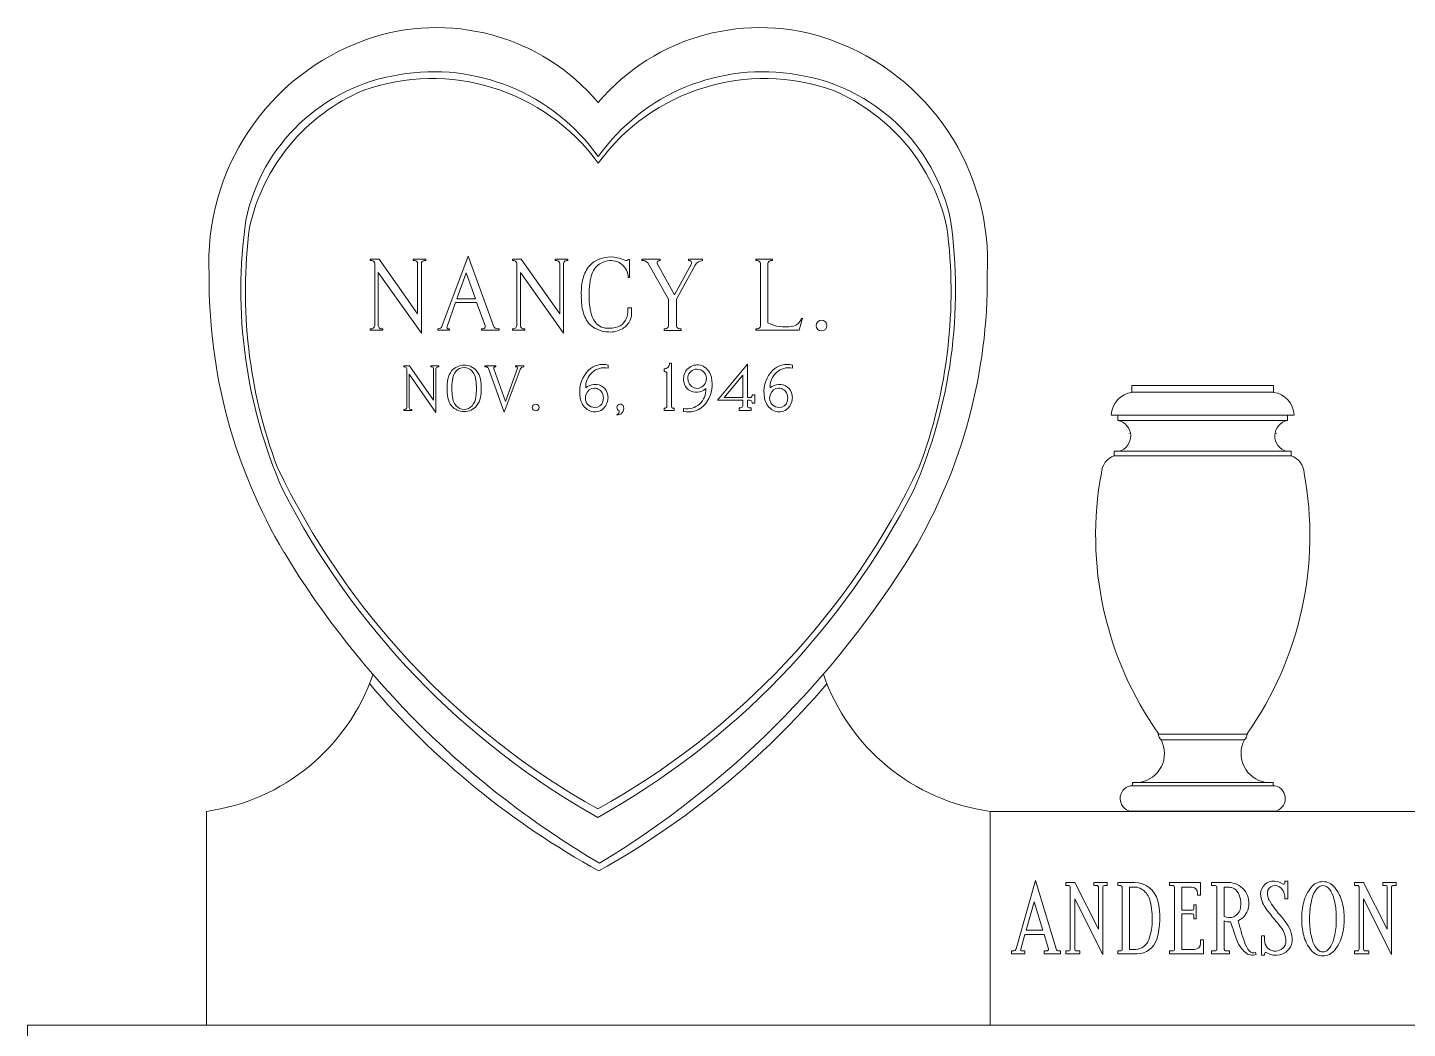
# Model space of a CAD drawing. Header units: inches. Extents: x -113 to 33, y -21 to 28.
# Drawn here: x -113.02 to -74.29, y -0.09 to 27.99 of the extents above; entities that cross this region are included whole.
import ezdxf

# ---------------------------------------------------------------- set-up
doc = ezdxf.new("R2010")
doc.units = ezdxf.units.IN
doc.header["$MEASUREMENT"] = 0
doc.layers.add('1', color=7, linetype='Continuous')

msp = doc.modelspace()

# ---------------------------------------------------------------- linework, layer by layer
at = {"color": 7, "linetype": 'Continuous', "lineweight": 5}
for p, q in [((-103.151, 21.5), (-103.398, 21.5)), ((-103.398, 21.5), (-103.398, 21.458)), ((-103.398, 21.458), (-103.356, 21.458)), ((-103.273, 21.375), (-103.273, 19.625)), ((-102.067, 19.958), (-103.151, 21.5)), ((-101.838, 21.5), (-102.192, 21.5)), ((-102.192, 21.5), (-102.192, 21.458)), ((-102.192, 21.458), (-102.151, 21.458)), ((-102.067, 21.375), (-102.067, 19.958)), ((-101.963, 19.417), (-101.963, 21.375)), ((-101.88, 21.458), (-101.838, 21.458)), ((-101.838, 21.458), (-101.838, 21.5)), ((-101.386, 19.61), (-100.651, 21.583)), ((-100.651, 21.583), (-99.942, 19.625)), ((-99.161, 21.5), (-99.409, 21.5)), ((-99.409, 21.5), (-99.409, 21.458)), ((-99.409, 21.458), (-99.367, 21.458)), ((-99.284, 21.375), (-99.284, 19.625)), ((-98.078, 19.958), (-99.161, 21.5)), ((-97.849, 21.5), (-98.203, 21.5)), ((-98.203, 21.5), (-98.203, 21.458)), ((-98.203, 21.458), (-98.161, 21.458)), ((-98.078, 21.375), (-98.078, 19.958)), ((-97.974, 19.417), (-97.974, 21.375)), ((-97.891, 21.458), (-97.849, 21.458)), ((-97.849, 21.458), (-97.849, 21.5)), ((-96.124, 21.489), (-96.151, 21.489)), ((-96.124, 20.983), (-96.124, 21.489)), ((-95.777, 21.457), (-95.777, 21.499)), ((-95.777, 21.499), (-95.256, 21.499)), ((-95.027, 20.374), (-95.61, 21.395)), ((-95.61, 21.395), (-95.61, 21.395)), ((-95.34, 21.374), (-95.34, 21.374)), ((-95.34, 21.374), (-94.86, 20.499)), ((-95.256, 21.457), (-95.28, 21.457)), ((-95.256, 21.499), (-95.256, 21.457)), ((-94.86, 20.499), (-94.385, 21.365)), ((-94.277, 21.332), (-94.798, 20.374)), ((-94.465, 21.457), (-94.465, 21.499)), ((-94.465, 21.499), (-94.069, 21.499)), ((-94.44, 21.457), (-94.465, 21.457)), ((-94.277, 21.332), (-94.277, 21.332)), ((-94.069, 21.499), (-94.069, 21.457)), ((-92.57, 21.458), (-92.57, 21.5)), ((-92.57, 21.5), (-92.111, 21.5)), ((-92.528, 21.458), (-92.57, 21.458)), ((-92.445, 19.625), (-92.445, 21.375)), ((-92.236, 21.375), (-92.236, 19.708)), ((-92.111, 21.458), (-92.153, 21.458)), ((-92.111, 21.5), (-92.111, 21.458)), ((-103.171, 19.625), (-103.171, 21.125)), ((-103.171, 21.125), (-101.963, 19.417)), ((-100.709, 21.112), (-100.967, 20.385)), ((-100.447, 20.385), (-100.709, 21.112)), ((-99.182, 19.625), (-99.182, 21.125)), ((-99.182, 21.125), (-97.974, 19.417)), ((-96.154, 20.983), (-96.124, 20.983)), ((-101.002, 20.285), (-101.242, 19.608)), ((-100.411, 20.285), (-101.002, 20.285)), ((-100.967, 20.385), (-100.447, 20.385)), ((-100.176, 19.632), (-100.411, 20.285)), ((-95.027, 19.624), (-95.027, 20.374)), ((-94.86, 20.499), (-94.86, 20.499)), ((-94.798, 20.374), (-94.798, 19.624)), ((-96.061, 20.133), (-96.171, 20.133)), ((-96.171, 20.133), (-96.171, 20.013)), ((-96.061, 20.006), (-96.061, 20.133)), ((-91.268, 19.838), (-91.361, 19.5)), ((-91.301, 19.835), (-91.268, 19.838)), ((-103.398, 19.542), (-103.398, 19.5)), ((-103.398, 19.5), (-103.046, 19.5)), ((-103.046, 19.5), (-103.046, 19.542)), ((-101.505, 19.5), (-101.505, 19.542)), ((-101.505, 19.542), (-101.484, 19.542)), ((-101.171, 19.5), (-101.505, 19.5)), ((-101.192, 19.542), (-101.171, 19.542)), ((-101.171, 19.542), (-101.171, 19.5)), ((-100.276, 19.5), (-100.276, 19.542)), ((-100.276, 19.542), (-100.232, 19.542)), ((-99.776, 19.5), (-100.276, 19.5)), ((-99.817, 19.542), (-99.776, 19.542)), ((-99.776, 19.542), (-99.776, 19.5)), ((-99.409, 19.542), (-99.409, 19.5)), ((-99.409, 19.5), (-99.057, 19.5)), ((-99.057, 19.5), (-99.057, 19.542)), ((-95.152, 19.499), (-95.152, 19.541)), ((-95.152, 19.541), (-95.11, 19.541)), ((-94.673, 19.499), (-95.152, 19.499)), ((-94.715, 19.541), (-94.673, 19.541)), ((-94.673, 19.541), (-94.673, 19.499)), ((-92.57, 19.5), (-92.57, 19.542)), ((-92.57, 19.542), (-92.57, 19.542)), ((-92.57, 19.542), (-92.528, 19.542)), ((-91.361, 19.5), (-92.57, 19.5)), ((-102.297, 18.5), (-102.452, 18.5)), ((-102.452, 18.5), (-102.452, 18.474)), ((-102.452, 18.474), (-102.426, 18.474)), ((-102.374, 18.422), (-102.374, 17.328)), ((-102.31, 17.328), (-102.31, 18.266)), ((-102.31, 18.266), (-101.555, 17.198)), ((-101.62, 17.537), (-102.297, 18.5)), ((-101.477, 18.5), (-101.698, 18.5)), ((-101.698, 18.5), (-101.698, 18.474)), ((-101.698, 18.474), (-101.672, 18.474)), ((-101.62, 18.422), (-101.62, 17.537)), ((-101.555, 17.198), (-101.555, 18.422)), ((-101.503, 18.474), (-101.477, 18.474)), ((-101.477, 18.474), (-101.477, 18.5)), ((-100.182, 18.477), (-100.182, 18.503)), ((-100.182, 18.503), (-99.869, 18.503)), ((-100.143, 18.477), (-100.182, 18.477)), ((-99.635, 17.201), (-100.078, 18.425)), ((-99.932, 18.421), (-99.599, 17.498)), ((-99.869, 18.477), (-99.895, 18.477)), ((-99.869, 18.503), (-99.869, 18.477)), ((-99.192, 18.399), (-99.635, 17.201)), ((-99.599, 17.498), (-99.265, 18.435)), ((-99.323, 18.477), (-99.323, 18.503)), ((-99.323, 18.503), (-99.088, 18.503)), ((-99.297, 18.477), (-99.323, 18.477)), ((-99.088, 18.503), (-99.088, 18.477)), ((-96.722, 18.521), (-96.722, 18.442)), ((-95.152, 18.34), (-95.152, 18.42)), ((-95.125, 18.34), (-95.152, 18.34)), ((-95.073, 17.368), (-95.073, 18.287)), ((-94.995, 18.579), (-94.943, 18.579)), ((-94.943, 18.579), (-94.943, 17.368)), ((-93.646, 17.536), (-92.812, 18.552)), ((-92.943, 18.239), (-93.463, 17.614)), ((-92.943, 17.614), (-92.943, 18.239)), ((-92.812, 18.552), (-92.812, 17.614)), ((-91.548, 18.521), (-91.548, 18.442)), ((-82.017, 17.951), (-82.017, 17.759)), ((-80.034, 17.951), (-82.017, 17.951)), ((-82.016, 17.951), (-82.016, 17.951)), ((-80.086, 17.95), (-80.001, 17.95)), ((-80.026, 17.951), (-78.043, 17.951)), ((-78.044, 17.951), (-78.044, 17.951)), ((-78.043, 17.951), (-78.043, 17.759)), ((-92.943, 17.536), (-93.646, 17.536)), ((-93.463, 17.614), (-92.943, 17.614)), ((-92.943, 17.38), (-92.943, 17.536)), ((-92.812, 17.614), (-92.734, 17.614)), ((-92.734, 17.536), (-92.812, 17.536)), ((-92.812, 17.536), (-92.812, 17.38)), ((-92.682, 17.666), (-92.682, 17.692)), ((-92.682, 17.692), (-92.604, 17.692)), ((-92.682, 17.458), (-92.682, 17.484)), ((-92.604, 17.458), (-92.682, 17.458)), ((-92.604, 17.692), (-92.604, 17.458)), ((-80.034, 17.763), (-82.017, 17.763)), ((-80.036, 17.763), (-80.026, 17.763)), ((-80.026, 17.763), (-78.043, 17.763)), ((-102.452, 17.276), (-102.452, 17.25)), ((-102.452, 17.25), (-102.232, 17.25)), ((-102.232, 17.25), (-102.232, 17.276)), ((-95.152, 17.25), (-95.152, 17.315)), ((-95.152, 17.315), (-95.125, 17.315)), ((-94.865, 17.25), (-95.152, 17.25)), ((-94.891, 17.315), (-94.865, 17.315)), ((-94.865, 17.315), (-94.865, 17.25)), ((-94.605, 17.226), (-94.605, 17.305)), ((-93.047, 17.249), (-93.047, 17.328)), ((-93.047, 17.328), (-92.995, 17.328)), ((-92.708, 17.249), (-93.047, 17.249)), ((-92.76, 17.328), (-92.708, 17.328)), ((-92.708, 17.328), (-92.708, 17.249)), ((-80.034, 17.123), (-82.598, 17.123)), ((-82.414, 17.123), (-82.414, 16.969)), ((-80.035, 17.123), (-80.02, 17.123)), ((-80.026, 17.123), (-77.462, 17.123)), ((-77.647, 17.123), (-77.647, 16.969)), ((-80.034, 16.969), (-82.414, 16.969)), ((-80.035, 16.969), (-80.025, 16.969)), ((-80.026, 16.969), (-77.647, 16.969)), ((-82.095, 16.605), (-82.1, 16.61)), ((-77.965, 16.605), (-77.96, 16.61)), ((-82.513, 16.106), (-82.513, 15.98)), ((-82.513, 16.106), (-80.081, 16.106)), ((-82.513, 15.98), (-80.077, 15.98)), ((-80.091, 15.982), (-79.977, 15.982)), ((-80.086, 16.105), (-79.974, 16.105)), ((-77.547, 15.98), (-79.984, 15.98)), ((-77.547, 16.106), (-79.979, 16.106)), ((-77.547, 16.106), (-77.547, 15.98)), ((-80.084, 8.171), (-81.274, 8.171)), ((-80.086, 8.171), (-80.02, 8.171)), ((-79.982, 8.171), (-80.049, 8.171)), ((-79.977, 8.171), (-78.786, 8.171)), ((-80.084, 8.008), (-81.198, 8.008)), ((-80.085, 8.008), (-80.019, 8.008)), ((-79.984, 8.008), (-80.05, 8.008)), ((-79.977, 8.008), (-78.863, 8.008)), ((-80.084, 6.714), (-82.065, 6.714)), ((-82.004, 6.812), (-82.004, 6.715)), ((-80.084, 6.812), (-82.004, 6.812)), ((-80.084, 6.715), (-80.019, 6.715)), ((-80.082, 6.812), (-80.019, 6.812)), ((-79.986, 6.812), (-80.049, 6.812)), ((-79.985, 6.715), (-80.049, 6.715)), ((-79.977, 6.812), (-78.057, 6.812)), ((-79.977, 6.714), (-77.995, 6.714)), ((-78.056, 6.812), (-78.056, 6.715)), ((-82.347, 6.363), (-82.346, 6.357)), ((-77.713, 6.363), (-77.715, 6.357)), ((-107.997, 6), (-107.997, 0)), ((-74, 6), (-86, 6)), ((-86, 6), (-86, 0)), ((-80.084, 6.002), (-82.047, 6.002)), ((-80.08, 6.003), (-80.019, 6.003)), ((-79.989, 6.003), (-80.049, 6.003)), ((-79.977, 6.002), (-78.013, 6.002)), ((-85.268, 2.144), (-84.726, 4.058)), ((-84.726, 4.058), (-84.146, 2.142)), ((-83.877, 3.922), (-83.877, 4.004)), ((-83.877, 4.004), (-83.625, 4.004)), ((-83.793, 3.922), (-83.877, 3.922)), ((-83.751, 2.13), (-83.751, 3.88)), ((-83.625, 4.004), (-82.959, 2.692)), ((-83.085, 3.922), (-83.085, 4.004)), ((-83.085, 4.004), (-82.709, 4.004)), ((-83.001, 3.922), (-83.085, 3.922)), ((-82.959, 2.692), (-82.959, 3.88)), ((-82.835, 3.88), (-82.835, 1.984)), ((-82.709, 3.922), (-82.793, 3.922)), ((-82.709, 4.004), (-82.709, 3.922)), ((-82.418, 3.916), (-82.418, 4)), ((-82.418, 4), (-81.947, 4)), ((-82.334, 3.916), (-82.418, 3.916)), ((-82.292, 2.126), (-82.292, 3.876)), ((-81.918, 3.876), (-82.084, 3.876)), ((-82.084, 3.876), (-82.084, 2.126)), ((-80.968, 3.916), (-80.968, 4)), ((-80.968, 4), (-80.092, 4)), ((-80.864, 3.916), (-80.968, 3.916)), ((-80.822, 2.126), (-80.822, 3.876)), ((-80.342, 3.876), (-80.614, 3.876)), ((-80.614, 3.876), (-80.614, 3.23)), ((-80.092, 4), (-80.092, 3.646)), ((-79.781, 3.916), (-79.781, 4)), ((-79.781, 4), (-79.239, 4)), ((-79.677, 3.916), (-79.781, 3.916)), ((-79.635, 2.126), (-79.635, 3.876)), ((-79.343, 3.876), (-79.427, 3.876)), ((-79.427, 3.876), (-79.427, 3.052)), ((-77.725, 3.997), (-77.725, 4.046)), ((-77.725, 4.046), (-77.641, 4.046)), ((-77.641, 4.046), (-77.641, 3.546)), ((-75.77, 3.922), (-75.77, 4.004)), ((-75.77, 4.004), (-75.518, 4.004)), ((-75.686, 3.922), (-75.77, 3.922)), ((-75.644, 2.13), (-75.644, 3.88)), ((-75.518, 4.004), (-74.852, 2.692)), ((-74.978, 3.922), (-74.978, 4.004)), ((-74.978, 4.004), (-74.602, 4.004)), ((-74.894, 3.922), (-74.978, 3.922)), ((-74.852, 2.692), (-74.852, 3.88)), ((-74.728, 3.88), (-74.728, 1.984)), ((-74.602, 3.922), (-74.686, 3.922)), ((-74.602, 4.004), (-74.602, 3.922)), ((-82.835, 1.984), (-83.625, 3.544)), ((-83.625, 3.544), (-83.625, 2.13)), ((-80.176, 3.646), (-80.176, 3.708)), ((-80.092, 3.646), (-80.176, 3.646)), ((-77.725, 3.546), (-77.725, 3.63)), ((-77.641, 3.546), (-77.725, 3.546)), ((-74.728, 1.984), (-75.518, 3.544)), ((-75.518, 3.544), (-75.518, 2.13)), ((-84.764, 3.464), (-84.99, 2.666)), ((-84.522, 2.666), (-84.764, 3.464)), ((-80.614, 3.23), (-80.322, 3.23)), ((-80.322, 3.126), (-80.614, 3.126)), ((-80.614, 3.126), (-80.614, 2.126)), ((-80.28, 3.27), (-80.28, 3.376)), ((-80.28, 3.376), (-80.218, 3.376)), ((-80.218, 3.376), (-80.218, 2.98)), ((-80.28, 2.98), (-80.28, 3.084)), ((-80.218, 2.98), (-80.28, 2.98)), ((-79.427, 2.928), (-79.427, 2.126)), ((-85.026, 2.542), (-85.14, 2.136)), ((-84.486, 2.542), (-85.026, 2.542)), ((-84.99, 2.666), (-84.522, 2.666)), ((-84.362, 2.138), (-84.486, 2.542)), ((-80.092, 2.292), (-80.092, 2.396)), ((-80.092, 2.396), (-80.01, 2.396)), ((-80.01, 2.396), (-80.01, 2)), ((-78.381, 1.962), (-78.381, 2.504)), ((-78.381, 2.504), (-78.297, 2.504)), ((-78.297, 2.504), (-78.297, 2.38)), ((-85.398, 2), (-85.398, 2.084)), ((-85.398, 2.084), (-85.348, 2.084)), ((-85.022, 2), (-85.398, 2)), ((-85.1, 2.084), (-85.022, 2.084)), ((-85.022, 2.084), (-85.022, 2)), ((-84.482, 2), (-84.482, 2.084)), ((-84.482, 2.084), (-84.402, 2.084)), ((-84.022, 2), (-84.482, 2)), ((-84.066, 2.084), (-84.022, 2.084)), ((-84.022, 2.084), (-84.022, 2)), ((-83.877, 2.004), (-83.877, 2.088)), ((-83.877, 2.088), (-83.793, 2.088)), ((-83.479, 2.004), (-83.877, 2.004)), ((-83.585, 2.088), (-83.479, 2.088)), ((-83.479, 2.088), (-83.479, 2.004)), ((-82.418, 2), (-82.418, 2.084)), ((-82.418, 2.084), (-82.334, 2.084)), ((-81.882, 2), (-82.418, 2)), ((-82.084, 2.126), (-81.91, 2.126)), ((-80.968, 2), (-80.968, 2.084)), ((-80.968, 2.084), (-80.864, 2.084)), ((-80.01, 2), (-80.968, 2)), ((-80.614, 2.126), (-80.26, 2.126)), ((-79.781, 2), (-79.781, 2.084)), ((-79.781, 2.084), (-79.677, 2.084)), ((-79.281, 2), (-79.781, 2)), ((-79.385, 2.084), (-79.281, 2.084)), ((-79.281, 2.084), (-79.281, 2)), ((-78.547, 2.04), (-78.529, 1.988)), ((-78.297, 1.962), (-78.381, 1.962)), ((-78.297, 2), (-78.297, 1.962)), ((-75.77, 2.004), (-75.77, 2.088)), ((-75.77, 2.088), (-75.686, 2.088)), ((-75.372, 2.004), (-75.77, 2.004)), ((-75.478, 2.088), (-75.372, 2.088)), ((-75.372, 2.088), (-75.372, 2.004)), ((-86, 0), (-74, 0))]:
    msp.add_line(p, q, dxfattribs=at)
at = {"color": 7, "linetype": 'Continuous', "lineweight": 0}
for centre, radius in [((-90.731, 19.634), 0.152), ((-98.753, 17.333), 0.0953)]:
    msp.add_circle(centre, radius, dxfattribs=at)
at = {"color": 7, "linetype": 'Continuous', "lineweight": 5}
for centre, radius, start, end in [((-101.534, 22.053), 5.942, 40.2482, 109.6041), ((-92.464, 22.053), 5.942, 70.3959, 139.7518), ((-101.306, 21.412), 6.622, 109.5988, 183.0722), ((-92.691, 21.412), 6.622, 356.9278, 70.4011), ((-101.613, 21.096), 5.66, 35.3788, 99.9517), ((-92.384, 21.096), 5.66, 80.0483, 144.6212), ((-101.804, 21.537), 5.193, 98.7215, 168.317), ((-101.666, 20.792), 5.773, 36.056, 109.5926), ((-92.332, 20.792), 5.773, 70.4074, 143.944), ((-92.193, 21.537), 5.193, 11.683, 81.2785), ((-101.459, 21.213), 5.455, 113.1223, 167.5564), ((-92.538, 21.213), 5.455, 12.4434, 66.8777), ((-93.077, 20.628), 13.952, 171.9208, 203.675), ((-100.921, 20.628), 13.952, 336.325, 8.0792), ((-92.881, 20.589), 14.021, 172.6265, 200.556), ((-101.116, 20.589), 14.021, 339.444, 7.3737), ((-103.356, 21.375), 0.0833, 359.9174, 90.0827), ((-102.151, 21.375), 0.0835, 0.0831, 89.917), ((-101.88, 21.375), 0.0833, 90.0866, 180.0509), ((-99.367, 21.375), 0.0833, 359.9174, 90.0827), ((-98.162, 21.375), 0.0835, 0.0831, 89.917), ((-97.89, 21.375), 0.0833, 90.0866, 180.0509), ((-96.716, 20.838), 0.708, 97.695, 141.2485), ((-96.614, 20.825), 0.637, 100.9351, 135.7681), ((-96.644, 20.871), 0.69, 75.0149, 104.0578), ((-96.644, 20.969), 0.49, 1.6067, 100.6274), ((-96.652, 20.656), 0.901, 63.8444, 78.0136), ((-96.22, 21.549), 0.0916, 247.2354, 318.866), ((-95.754, 21.266), 0.193, 42.0142, 96.919), ((-95.281, 21.395), 0.0625, 89.8461, 199.2872), ((-94.44, 21.395), 0.0626, 331.5943, 90.2967), ((-94.052, 21.192), 0.265, 93.6991, 148.2122), ((-92.528, 21.375), 0.0834, 0.0256, 89.9745), ((-92.153, 21.375), 0.0833, 90.0728, 180.0647), ((-92.934, 20.923), 14.986, 179.4873, 210.7049), ((-96.505, 20.713), 0.952, 143.3093, 168.2682), ((-96.425, 20.786), 0.806, 143.1913, 174.924), ((-101.064, 20.923), 14.986, 329.2951, 0.5127), ((-95.761, 20.555), 1.713, 168.158, 182.8113), ((-95.2, 20.53), 2.055, 170.8256, 181.6796), ((-95.864, 20.413), 1.609, 177.9297, 192.0499), ((-95.307, 20.44), 1.947, 179.1298, 189.3062), ((-96.505, 20.27), 0.952, 191.7318, 216.6906), ((-96.425, 20.197), 0.806, 185.0551, 216.811), ((-96.608, 20.023), 0.559, 300.8398, 334.9417), ((-96.598, 20.002), 0.427, 318.5615, 1.4346), ((-96.63, 19.996), 0.57, 338.3793, 1.011), ((-91.582, 19.898), 0.288, 273.1318, 347.2906), ((-103.376, 19.644), 0.104, 257.6901, 349.7323), ((-103.071, 19.64), 0.102, 188.6997, 283.8779), ((-101.484, 19.646), 0.104, 270, 339.7159), ((-101.197, 19.59), 0.0486, 157.8056, 275.9348), ((-100.236, 19.607), 0.0653, 273.3106, 22.2984), ((-99.823, 19.669), 0.127, 200.0886, 272.531), ((-99.387, 19.644), 0.104, 257.6901, 349.7323), ((-99.082, 19.64), 0.102, 188.6997, 283.8779), ((-96.701, 20.228), 0.775, 222.809, 269.6702), ((-96.729, 20.003), 0.447, 220.2932, 273.1206), ((-96.823, 21.339), 1.787, 273.7914, 279.9558), ((-96.669, 20.168), 0.716, 267.1096, 299.0886), ((-96.579, 19.959), 0.386, 279.7426, 321.4844), ((-95.11, 19.624), 0.0833, 269.9352, 0.0649), ((-94.715, 19.624), 0.0831, 179.7793, 270.0832), ((-92.528, 19.625), 0.0834, 270, 359.9968), ((-91.757, 20.65), 1.056, 243.019, 280.3999), ((-102.426, 18.422), 0.052, 359.9174, 90.0827), ((-101.672, 18.422), 0.0522, 0.0831, 89.917), ((-101.503, 18.422), 0.0521, 90.0866, 180.0509), ((-100.694, 18.026), 0.536, 141.3259, 168.9527), ((-100.766, 18.064), 0.456, 89.5792, 139.4519), ((-100.588, 18.054), 0.503, 143.1787, 174.9789), ((-100.769, 18.163), 0.294, 88.7232, 139.0815), ((-100.756, 18.067), 0.454, 40.6682, 90.8917), ((-100.756, 18.163), 0.294, 40.9208, 91.3574), ((-100.973, 18.034), 0.545, 6.8297, 36.2067), ((-100.863, 18.015), 0.57, 11.4572, 37.5168), ((-100.154, 18.397), 0.0813, 20.4419, 82.2117), ((-99.89, 18.434), 0.0439, 97.197, 196.8448), ((-99.296, 18.445), 0.0322, 343.5302, 91.0359), ((-99.069, 18.343), 0.136, 98.1947, 155.5671), ((-96.67, 17.781), 0.849, 135.4102, 184.6132), ((-96.82, 17.922), 0.529, 79.3314, 184.2111), ((-96.874, 17.971), 0.571, 74.5291, 134.5882), ((-95.147, 18.572), 0.152, 268.2782, 2.9014), ((-95.126, 18.287), 0.0525, 359.2303, 89.4087), ((-94.228, 18.154), 0.373, 117.2704, 175.437), ((-94.233, 18.162), 0.248, 89.9194, 173.3296), ((-94.221, 18.143), 0.386, 64.5147, 117.3602), ((-94.225, 18.147), 0.263, 348.2835, 91.6345), ((-94.256, 18.096), 0.443, 11.7476, 63.1466), ((-91.497, 17.781), 0.849, 135.4102, 184.6132), ((-91.646, 17.922), 0.529, 79.3314, 184.2111), ((-91.7, 17.971), 0.571, 74.5291, 134.5882), ((-100.178, 17.909), 1.065, 168.1279, 182.8606), ((-100.245, 17.819), 0.998, 177.8656, 192.0943), ((-99.838, 17.895), 1.268, 170.7553, 181.7483), ((-99.907, 17.836), 1.199, 179.0483, 189.3835), ((-101.618, 17.836), 1.199, 350.6165, 0.9517), ((-102.202, 17.883), 1.783, 359.1433, 6.9594), ((-101.347, 17.909), 1.065, 357.1399, 11.8721), ((-101.28, 17.819), 0.998, 347.9048, 2.1348), ((-97.094, 17.605), 0.376, 92.9089, 132.2699), ((-97.098, 17.621), 0.257, 93.3339, 159.1242), ((-97.075, 17.632), 0.35, 7.8103, 96.1438), ((-97.106, 17.629), 0.249, 17.4251, 91.7262), ((-94.508, 17.825), 0.529, 259.3708, 4.1844), ((-94.16, 18.131), 0.443, 173.1579, 190.4888), ((-94.249, 18.116), 0.353, 190.749, 275.7095), ((-94.153, 18.151), 0.329, 173.1616, 193.3155), ((-94.215, 18.134), 0.265, 192.6767, 270.2667), ((-94.235, 18.138), 0.27, 274.3912, 350.4975), ((-94.242, 18.157), 0.393, 274.1265, 311.7817), ((-94.685, 17.984), 0.883, 315.8822, 2.8006), ((-94.609, 18.017), 0.805, 0.6964, 12.0731), ((-91.92, 17.605), 0.376, 92.9089, 132.2699), ((-91.924, 17.621), 0.257, 93.3339, 159.1242), ((-91.902, 17.632), 0.35, 7.8103, 96.1438), ((-91.932, 17.629), 0.249, 17.4251, 91.7262), ((-100.686, 17.715), 0.545, 191.1506, 218.4558), ((-100.588, 17.685), 0.503, 185.0211, 216.8213), ((-100.936, 17.685), 0.503, 323.1777, 354.9799), ((-100.778, 17.696), 0.481, 319.1944, 349.7546), ((-96.566, 17.767), 0.953, 183.2667, 193.0682), ((-97.036, 17.664), 0.471, 193.7799, 240.0218), ((-96.959, 17.581), 0.401, 160.8278, 177.9403), ((-97.104, 17.593), 0.256, 179.4497, 272.3508), ((-97.087, 17.569), 0.232, 268.3938, 342.4608), ((-97.143, 17.605), 0.417, 301.4297, 351.8827), ((-97.275, 17.599), 0.421, 346.2539, 14.3764), ((-97.198, 17.62), 0.474, 351.0789, 7.3147), ((-92.734, 17.666), 0.0521, 269.9787, 359.8834), ((-92.734, 17.484), 0.0523, 0.1941, 89.8059), ((-91.392, 17.767), 0.953, 183.2667, 193.0682), ((-91.862, 17.664), 0.471, 193.7799, 240.0218), ((-91.786, 17.581), 0.401, 160.8278, 177.9403), ((-91.931, 17.593), 0.256, 179.4497, 272.3508), ((-91.914, 17.569), 0.232, 268.3938, 342.4608), ((-91.97, 17.605), 0.417, 301.4297, 351.8827), ((-92.102, 17.599), 0.421, 346.2539, 14.3764), ((-92.024, 17.62), 0.474, 351.0789, 7.3147), ((-81.919, 17.086), 0.68, 98.3073, 176.7441), ((-78.141, 17.086), 0.68, 3.2559, 81.6927), ((-102.438, 17.34), 0.0653, 257.6901, 349.7323), ((-102.247, 17.338), 0.0636, 188.6997, 283.8779), ((-100.763, 17.689), 0.469, 221.7885, 270.0577), ((-100.768, 17.577), 0.296, 221.0219, 271.0178), ((-100.757, 17.577), 0.296, 268.9626, 318.9777), ((-100.757, 17.667), 0.447, 269.3303, 320.2248), ((-97.092, 17.585), 0.375, 241.3978, 296.3247), ((-96.457, 17.305), 0.176, 261.5841, 17.125), ((-96.507, 17.229), 0.101, 283.8185, 7.8388), ((-96.38, 17.333), 0.0941, 14.4059, 253.5691), ((-95.126, 17.368), 0.0525, 270.5104, 0.7158), ((-94.891, 17.368), 0.0525, 179.3634, 269.548), ((-94.461, 17.808), 0.6, 256.1193, 313.0224), ((-92.995, 17.38), 0.052, 269.9744, 0.1634), ((-92.76, 17.38), 0.0522, 180.046, 269.954), ((-91.918, 17.585), 0.375, 241.3978, 296.3247), ((-82.498, 16.536), 0.445, 284.5798, 78.8723), ((-77.563, 16.536), 0.445, 101.1277, 255.4202), ((-82.345, 15.48), 0.528, 108.4936, 178.205), ((-77.715, 15.48), 0.528, 1.795, 71.5064), ((-86.422, 25.013), 21.703, 205.511, 240.7982), ((-107.452, 24.925), 21.554, 298.9737, 334.5606), ((-73.394, 13.739), 9.643, 169.504, 215.2704), ((-86.666, 13.739), 9.643, 324.7296, 10.496), ((-86.214, 25.065), 22.057, 207.0732, 240.6861), ((-107.63, 24.951), 21.869, 299.0454, 333.0104), ((-84.109, 26.451), 25.397, 211.263, 239.602), ((-110.557, 27.01), 26.259, 301.1846, 328.4524), ((-108.79, 11.73), 5.785, 277.874, 340.9985), ((-85.207, 11.73), 5.785, 199.0015, 262.126), ((-86.014, 24.348), 22.824, 220.3052, 241.2894), ((-108.479, 24.868), 23.539, 299.2458, 319.5091), ((-81.068, 8.172), 0.209, 180.456, 232.2239), ((-78.992, 8.172), 0.209, 307.7761, 359.544), ((-81.926, 7.626), 0.822, 279.059, 27.6206), ((-78.134, 7.626), 0.822, 152.3794, 260.941), ((-81.986, 6.36), 0.363, 102.6206, 260.219), ((-78.075, 6.36), 0.363, 279.781, 77.3794), ((-83.792, 3.881), 0.041, 358.6028, 91.3973), ((-83, 3.881), 0.041, 358.6029, 91.3972), ((-82.791, 3.877), 0.0446, 93.2156, 176.7844), ((-82.337, 3.871), 0.0449, 6.1612, 86.6333), ((-81.938, 3.339), 0.661, 13.0608, 90.7798), ((-81.97, 3.426), 0.453, 60.4595, 83.4719), ((-80.863, 3.875), 0.041, 1.3973, 91.397), ((-80.347, 3.705), 0.171, 0.9384, 88.3754), ((-79.676, 3.875), 0.041, 1.3974, 91.3971), ((-79.358, 3.188), 0.688, 78.3558, 88.761), ((-79.312, 3.425), 0.579, 345.8298, 82.8104), ((-78.043, 3.68), 0.362, 98.0268, 189.8212), ((-78, 3.704), 0.215, 55.7051, 191.3559), ((-78.026, 3.642), 0.402, 54.2525, 99.6473), ((-78.094, 3.578), 0.373, 8.0894, 54.7697), ((-77.765, 3.998), 0.0398, 228.7851, 358.0727), ((-76.653, 3.605), 0.425, 90.5138, 141.78), ((-76.655, 3.72), 0.198, 90.5785, 134.1815), ((-76.661, 3.605), 0.425, 38.22, 89.4862), ((-76.659, 3.72), 0.198, 45.8184, 89.4215), ((-75.685, 3.881), 0.041, 358.6028, 91.3973), ((-74.893, 3.881), 0.041, 358.6029, 91.3972), ((-74.683, 3.877), 0.0446, 93.2156, 176.7844), ((-82.024, 3.37), 0.529, 19.6538, 58.2797), ((-83.358, 2.999), 1.912, 341.5607, 16.6921), ((-83.405, 2.996), 2.168, 344.5294, 13.1149), ((-79.264, 3.637), 0.229, 33.6021, 78.6562), ((-79.595, 3.396), 0.638, 12.2732, 35.1927), ((-79.576, 3.411), 0.617, 343.9459, 11.3476), ((-77.692, 3.709), 0.712, 187.3601, 218.1869), ((-77.909, 3.671), 0.303, 181.6692, 213.4514), ((-76.082, 4.699), 2.398, 209.8934, 221.8233), ((-76.151, 3.186), 1.079, 140.8015, 165.8492), ((-75.442, 3.117), 1.583, 160.7777, 175.3242), ((-76.411, 3.459), 0.555, 133.3899, 161.1398), ((-76.902, 3.459), 0.555, 18.8601, 46.6103), ((-77.872, 3.117), 1.583, 4.676, 19.2221), ((-77.163, 3.186), 1.079, 14.1508, 39.1985), ((-80.321, 3.271), 0.041, 268.6028, 358.6028), ((-80.324, 3.081), 0.0446, 3.2156, 86.7843), ((-79.283, 3.329), 0.312, 242.4055, 343.4924), ((-79.235, 3.391), 0.497, 294.231, 347.469), ((-74.521, 5.961), 4.601, 215.8101, 221.5017), ((-79.56, 1.582), 2.272, 33.8468, 41.9031), ((-75.325, 2.988), 1.928, 166.1299, 180.1167), ((-74.271, 2.978), 2.761, 174.4367, 184.3641), ((-79.042, 2.978), 2.761, 355.6359, 5.5632), ((-77.988, 2.988), 1.928, 359.8833, 13.8701), ((-79.267, 3.307), 0.411, 247.1359, 272.2546), ((-103.619, -5.827), 25.882, 18.4473, 19.6953), ((-74.263, 3.971), 4.879, 192.2282, 199.8091), ((-80.152, 1.027), 2.886, 35.5793, 40.7842), ((-78.223, 2.415), 0.7, 349.89, 38.2019), ((-75.297, 2.985), 1.956, 180.0439, 193.7683), ((-74.855, 2.982), 2.181, 185.6341, 197.2902), ((-78.459, 2.982), 2.181, 342.7098, 354.3659), ((-78.016, 2.985), 1.956, 346.2317, 359.9562), ((-81.93, 2.538), 0.412, 272.7706, 339.5552), ((-81.883, 2.593), 0.593, 270.1033, 342.809), ((-78.262, 2.701), 0.873, 202.7417, 228.6062), ((-77.993, 2.381), 0.304, 180.2264, 344.1059), ((-78.283, 2.367), 0.586, 353.2628, 35.3378), ((-76.143, 2.791), 1.088, 194.424, 219.1459), ((-76.414, 2.511), 0.552, 198.7666, 226.7038), ((-76.902, 2.513), 0.555, 313.3898, 341.1397), ((-77.171, 2.791), 1.088, 320.854, 345.5759), ((-85.347, 2.165), 0.0813, 268.9015, 344.8385), ((-85.099, 2.126), 0.0423, 166.6625, 268.4747), ((-84.401, 2.125), 0.0406, 267.6442, 19.2977), ((-84.067, 2.167), 0.0826, 197.3399, 270.7754), ((-83.792, 2.129), 0.041, 268.6028, 1.3972), ((-83.584, 2.129), 0.041, 178.6028, 268.6028), ((-82.337, 2.129), 0.0446, 273.2157, 356.7843), ((-80.863, 2.125), 0.041, 268.6028, 1.3972), ((-80.259, 2.293), 0.167, 269.7562, 359.5576), ((-79.676, 2.125), 0.041, 268.6029, 1.3971), ((-79.386, 2.125), 0.041, 178.6029, 271.397), ((-78.044, 2.608), 0.86, 199.6916, 218.069), ((-78.641, 2.25), 0.284, 225.8355, 293.0995), ((-78.606, 2.189), 0.16, 224.0176, 291.5131), ((-78.256, 2), 0.041, 55.8768, 180.0821), ((-77.98, 2.444), 0.482, 238.3636, 328.0808), ((-77.819, 2.338), 0.289, 329.0052, 350.886), ((-76.653, 2.366), 0.424, 218.1939, 269.5125), ((-76.655, 2.252), 0.198, 225.8185, 269.4212), ((-76.659, 2.252), 0.198, 270.5788, 314.1815), ((-76.661, 2.367), 0.425, 270.5137, 321.7799), ((-75.685, 2.129), 0.041, 268.6028, 1.3972), ((-75.477, 2.129), 0.041, 178.6028, 268.6028)]:
    msp.add_arc(centre, radius, start, end, dxfattribs=at)
at = {"layer": '1', "color": 7, "linetype": 'Continuous', "lineweight": 5}
for p in [(-113.016, -5.931), (-46.984, 0)]:
    msp.add_line(p, (-113.016, 0), dxfattribs=at)

doc.saveas('drawing.dxf')
